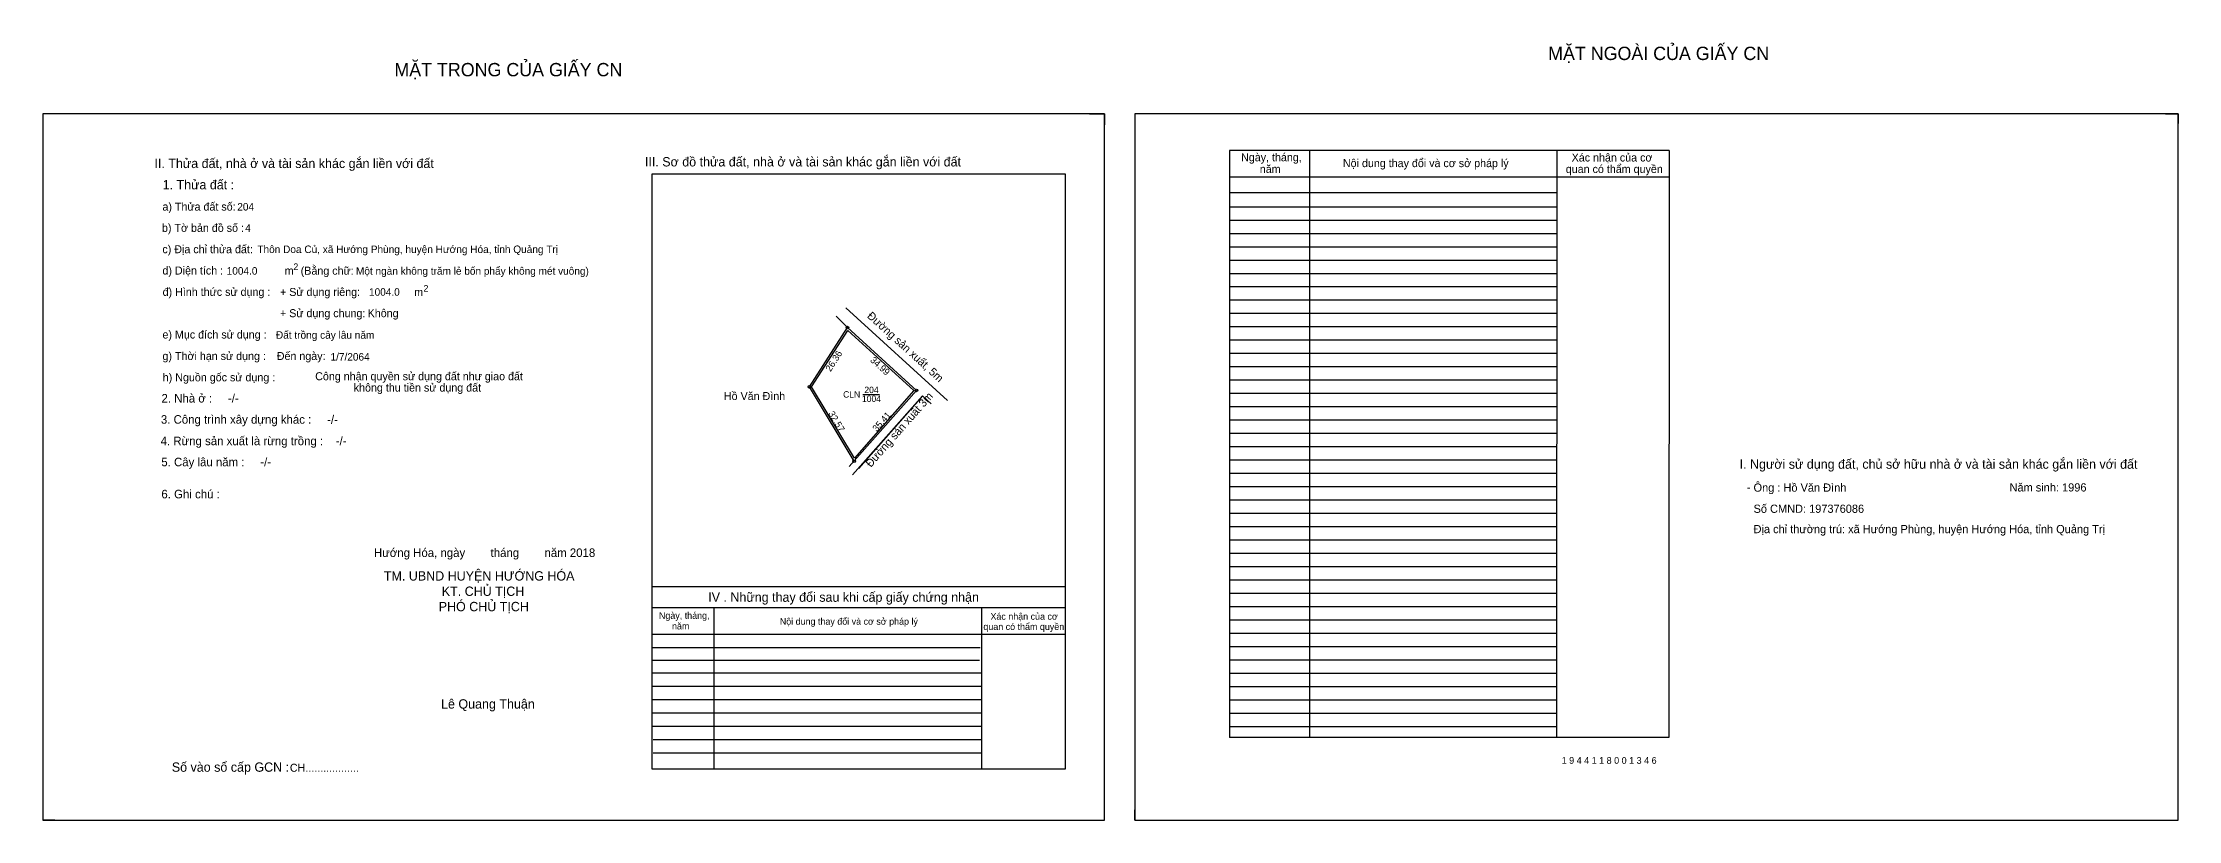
# Model space of a CAD drawing. Extents: x 536405 to 537764, y 1848340 to 1848642.
# Drawn here: x 536405 to 537206, y 1848350 to 1848642 of the extents above; entities that cross this region are included whole.
import ezdxf

# ---------------------------------------------------------------- set-up
doc = ezdxf.new("R2010")
doc.units = 0
for name, color, linetype in [('Default', 7, 'Continuous'), ('Level 10', 7, 'Continuous'), ('Level 11', 7, 'Continuous'), ('Level 13', 7, 'Continuous'), ('Level 27', 7, 'Continuous'), ('Level 36', 7, 'Continuous'), ('Level 49', 7, 'Continuous'), ('Level 55', 7, 'Continuous'), ('Level 6', 7, 'Continuous'), ('Level 7', 7, 'Continuous'), ('Level 8', 7, 'Continuous'), ('Level 9', 7, 'Continuous')]:
    doc.layers.add(name, color=color, linetype=linetype)

msp = doc.modelspace()

# ---------------------------------------------------------------- linework, layer by layer
at = {"layer": 'Level 10'}
for p, q in [((536797.9, 1848614.96), (536803.58, 1848614.96)), ((536803.58, 1848614.96), (536803.58, 1848610.76)), ((537201.3, 1848614.96), (537206.1, 1848614.96)), ((537206.1, 1848614.96), (537206.1, 1848611.26)), ((536706.53, 1848542.09), (536744.73, 1848507.37)), ((536706.53, 1848542.09), (536744.73, 1848507.37)), ((536692.92, 1848512.56), (536707.18, 1848534.73)), ((536693.74, 1848512.55), (536707.32, 1848533.66)), ((536707.18, 1848534.73), (536733.07, 1848511.19)), ((536707.32, 1848533.66), (536732.09, 1848511.14)), ((536709.66, 1848484.62), (536692.92, 1848512.56)), ((536709.77, 1848485.81), (536693.74, 1848512.55)), ((536733.07, 1848511.19), (536707.87, 1848482.59)), ((536735.29, 1848509.17), (536709.11, 1848479.46)), ((536732.09, 1848511.14), (536709.77, 1848485.81)), ((536735.29, 1848509.17), (536711.28, 1848481.92)), ((536738.58, 1848506.18), (536735.29, 1848509.17)), ((536738.58, 1848506.18), (536735.29, 1848509.17)), ((536405.5, 1848353.86), (536405.5, 1848349.96)), ((536814.98, 1848349.96), (536814.98, 1848353.86)), ((536410.1, 1848349.96), (536405.5, 1848349.96)), ((536814.98, 1848349.96), (536818.5, 1848349.96))]:
    msp.add_line(p, q, dxfattribs=at)
for points in [[(536405.5, 1848349.96), (536803.58, 1848349.96), (536803.58, 1848614.96), (536405.5, 1848614.96)], [(536814.98, 1848349.96), (537206.1, 1848349.96), (537206.1, 1848614.96), (536814.98, 1848614.96)]]:
    msp.add_lwpolyline(points, close=True, dxfattribs=at)
at = {"layer": 'Level 11'}
for centre in [(536707.18, 1848534.73), (536692.92, 1848512.56), (536692.92, 1848512.56), (536733.07, 1848511.19), (536709.66, 1848484.62)]:
    msp.add_circle(centre, 0.5, dxfattribs=at)
at = {"layer": 'Level 27'}
msp.add_line((536707.18, 1848534.73), (536702.96, 1848538.99), dxfattribs=at)
at = {"layer": 'Level 7'}
for p, q in [((536972.98, 1848579.96), (536850.38, 1848579.96)), ((536972.98, 1848574.96), (536850.38, 1848574.96)), ((536972.98, 1848569.96), (536850.38, 1848569.96)), ((536972.98, 1848564.96), (536850.38, 1848564.96)), ((536972.98, 1848559.96), (536850.38, 1848559.96)), ((536972.98, 1848554.96), (536850.38, 1848554.96)), ((536972.98, 1848549.96), (536850.38, 1848549.96)), ((536972.98, 1848544.96), (536850.38, 1848544.96)), ((536972.98, 1848539.96), (536850.38, 1848539.96)), ((536972.98, 1848534.96), (536850.38, 1848534.96)), ((536972.98, 1848529.96), (536850.38, 1848529.96)), ((536972.98, 1848524.96), (536850.38, 1848524.96)), ((536972.98, 1848519.96), (536850.38, 1848519.96)), ((536972.98, 1848514.96), (536850.38, 1848514.96)), ((536972.98, 1848509.96), (536850.38, 1848509.96)), ((536972.98, 1848504.96), (536850.38, 1848504.96)), ((536972.98, 1848499.96), (536850.38, 1848499.96)), ((536972.98, 1848494.96), (536850.38, 1848494.96)), ((536972.98, 1848489.96), (536850.38, 1848489.96)), ((536972.98, 1848484.96), (536850.38, 1848484.96)), ((536972.98, 1848479.96), (536850.38, 1848479.96)), ((536972.98, 1848474.96), (536850.38, 1848474.96)), ((536972.98, 1848469.96), (536850.38, 1848469.96)), ((536972.98, 1848464.96), (536850.38, 1848464.96)), ((536972.98, 1848459.96), (536850.38, 1848459.96)), ((536972.98, 1848454.96), (536850.38, 1848454.96)), ((536972.98, 1848449.96), (536850.38, 1848449.96)), ((536972.98, 1848444.96), (536850.38, 1848444.96)), ((536972.98, 1848439.96), (536850.38, 1848439.96)), ((536972.98, 1848434.96), (536850.38, 1848434.96)), ((536972.98, 1848429.96), (536850.38, 1848429.96)), ((536972.98, 1848424.96), (536850.38, 1848424.96)), ((536972.98, 1848419.96), (536850.38, 1848419.96)), ((536756.96, 1848414.62), (536633.9, 1848414.62)), ((536756.74, 1848409.88), (536633.9, 1848409.88)), ((536972.98, 1848414.96), (536850.38, 1848414.96)), ((536972.98, 1848409.96), (536850.38, 1848409.96)), ((536757.38, 1848405.14), (536633.9, 1848405.14)), ((536972.98, 1848404.96), (536850.38, 1848404.96)), ((536757.38, 1848400.14), (536633.9, 1848400.14)), ((536757.38, 1848395.14), (536633.9, 1848395.14)), ((536972.98, 1848399.96), (536850.38, 1848399.96)), ((536972.98, 1848394.96), (536850.38, 1848394.96)), ((536757.38, 1848390.14), (536633.9, 1848390.14)), ((536972.98, 1848389.96), (536850.38, 1848389.96)), ((536757.38, 1848385.14), (536633.9, 1848385.14)), ((536757.38, 1848380.14), (536634.3, 1848380.14)), ((536972.98, 1848384.96), (536850.38, 1848384.96)), ((536757.38, 1848375.14), (536634.3, 1848375.14))]:
    msp.add_line(p, q, dxfattribs=at)
at = {"layer": 'Level 8'}
for p, q in [((537015.18, 1848601.2), (536850.38, 1848601.2)), ((536850.38, 1848601.2), (536850.38, 1848380.96)), ((536880.38, 1848601.2), (536880.38, 1848380.96)), ((536973.06, 1848601.1), (536972.98, 1848380.96)), ((537015.18, 1848601.2), (537015.1, 1848380.96)), ((536788.9, 1848592.26), (536633.9, 1848592.26)), ((536633.9, 1848592.26), (536633.9, 1848369.26)), ((536788.9, 1848369.26), (536788.9, 1848592.26)), ((537015.18, 1848591.2), (536850.38, 1848591.2)), ((536972.98, 1848585.32), (536850.38, 1848585.32)), ((536788.9, 1848437.46), (536633.9, 1848437.46)), ((536788.9, 1848429.6), (536633.9, 1848429.6)), ((536657.04, 1848429.6), (536657.04, 1848369.26)), ((536757.38, 1848429.6), (536757.38, 1848369.26)), ((536788.9, 1848419.6), (536633.9, 1848419.6)), ((537015.1, 1848380.96), (536850.38, 1848380.96)), ((536633.9, 1848369.26), (536788.9, 1848369.26))]:
    msp.add_line(p, q, dxfattribs=at)
at = {"layer": 'Level 9'}
msp.add_line((536713, 1848509.68), (536719.16, 1848509.68), dxfattribs=at)

# ---------------------------------------------------------------- texts
at = {"layer": 'Default'}
for s, p in [('e) Mục đích sử dụng :', (536450.39, 1848530.63)), ('g) Thời hạn sử dụng :', (536450.4, 1848522.59)), ('Đến ngày:', (536493.24, 1848522.59)), ('h) Nguồn gốc sử dụng :', (536450.5, 1848514.59)), ('Công nhận quyền sử dụng đất như giao đất', (536507.65, 1848514.99)), ('không thu tiền sử dụng đất', (536522.09, 1848510.74))]:
    msp.add_text(s, height=3, dxfattribs=at).set_placement(p)
at = {"layer": 'Level 13'}
for s, p in [('CLN', (536705.56, 1848508.48)), ('1004', (536712.61, 1848506.85)), ('204', (536713.52, 1848510.17))]:
    msp.add_text(s, height=2.4, dxfattribs=at).set_placement(p)
at = {"layer": 'Level 36'}
msp.add_text('Hồ Văn Đình', height=3, dxfattribs=at).set_placement((536660.87, 1848507.57))
at = {"layer": 'Level 49'}
for s, rotation, p in [('26.36', 57.25041, (536700.86, 1848518.04)), ('34.99', 317.72191, (536715.49, 1848522.24)), ('32.57', 300.92755, (536699.88, 1848502.5)), ('35.41', 48.61773, (536718.17, 1848495.49))]:
    msp.add_text(s, height=2.5, rotation=rotation, dxfattribs=at).set_placement(p)
at = {"layer": 'Level 55'}
for s, height, p in [('1', 0.4, (536707.07, 1848534.73)), ('0', 0.11, (536707.14, 1848534.62)), ('0', 0.11, (536707.14, 1848534.62)), ('0', 0.11, (536707.14, 1848534.62)), ('0', 0.11, (536707.14, 1848534.62)), ('4', 0.4, (536692.78, 1848512.56)), ('0', 0.11, (536692.88, 1848512.45)), ('0', 0.11, (536692.88, 1848512.45)), ('0', 0.11, (536692.88, 1848512.45)), ('2', 0.4, (536732.94, 1848511.19)), ('0', 0.11, (536733.03, 1848511.08)), ('0', 0.11, (536733.03, 1848511.08)), ('3', 0.4, (536709.54, 1848484.62)), ('0', 0.11, (536709.62, 1848484.51)), ('0', 0.11, (536709.62, 1848484.51)), ('0', 0.11, (536709.62, 1848484.51))]:
    msp.add_text(s, height=height, dxfattribs=at).set_placement(p)
at = {"layer": 'Level 6'}
for s, height, p in [('204', 2.816, (536478.44, 1848578.64)), ('4', 2.82, (536481.4, 1848570.64)), ('Thôn Doa Củ, xã Hướng Phùng, huyện Hướng Hóa, tỉnh Quảng Trị', 2.82, (536485.97, 1848562.69)), ('1004.0', 2.816, (536474.47, 1848554.59)), ('Một ngàn không trăm lẻ bốn phẩy không mét vuông)', 2.816, (536522.94, 1848554.57)), ('1004.0', 2.816, (536527.83, 1848546.68)), ('Đất trồng cây lâu năm', 2.82, (536492.93, 1848530.56)), ('1/7/2064', 2.82, (536513.39, 1848522.36)), ('6. Ghi chú :', 3.1998, (536449.99, 1848470.7)), ('Ông : Hồ Văn Đình', 3.08, (537046.87, 1848473.2)), ('Năm sinh: 1996', 3.08, (537142.84, 1848473.27)), ('Số CMND: 197376086', 3.08, (537046.87, 1848465.27)), ('Địa chỉ thường trú: xã Hướng Phùng, huyện Hướng Hóa, tỉnh Quảng Trị', 3.08, (537046.87, 1848457.64)), ('1 9 4 4 1 1 8 0 0 1 3 4 6', 2.52, (536974.93, 1848371.15))]:
    msp.add_text(s, height=height, dxfattribs=at).set_placement(p)
at = {"layer": 'Level 7'}
for s, height, p in [('MẶT NGOÀI CỦA GIẤY CN', 4.9998, (536969.87, 1848635.07)), ('MẶT TRONG CỦA GIẤY CN', 4.9998, (536537.34, 1848628.97)), ('II. Thửa đất, nhà ở và tài sản khác gắn liền với đất', 3.4998, (536447.38, 1848594.57)), ('III. Sơ đồ thửa đất, nhà ở và tài sản khác gắn liền với đất', 3.4998, (536631.26, 1848595.17)), ('Ngày, tháng,', 3, (536854.75, 1848597.11)), ('năm', 3, (536861.76, 1848592.71)), ('Nội dung thay đổi và cơ sở pháp lý', 3, (536892.93, 1848594.91)), (' quan có thẩm quyền', 3, (536975.37, 1848592.71)), ('Xác nhận của cơ', 3, (536978.68, 1848597.01)), ('1. Thửa đất :', 3.4998, (536450.46, 1848586.58)), ('a) Thửa đất số:', 3, (536450.38, 1848578.6)), ('b) Tờ bản đồ số :', 3, (536450.21, 1848570.64)), ('c) Địa chỉ thửa đất:', 3, (536450.37, 1848562.63)), ('d) Diện tích :', 3, (536450.39, 1848554.64)), ('m', 3, (536496.22, 1848554.58)), ('2', 2.5, (536499.46, 1848556.29)), ('(Bằng chữ:', 3, (536502.22, 1848554.57)), ('đ) Hình thức sử dụng :', 3, (536450.45, 1848546.63)), ('+ Sử dụng riêng:', 3, (536494.47, 1848546.6)), ('m', 3, (536544.77, 1848546.55)), ('2', 2.5, (536548.24, 1848548.21)), ('+ Sử dụng chung:', 3, (536494.45, 1848538.64)), ('Không', 3, (536527.31, 1848538.64)), ('2. Nhà ở :     -/-', 3.1998, (536450.03, 1848506.63)), ('3. Công trình xây dựng khác :     -/-', 3.1998, (536449.8, 1848498.69)), ('4. Rừng sản xuất là rừng trồng :    -/-', 3.1998, (536449.7, 1848490.63)), ('5. Cây lâu năm :     -/-', 3.1998, (536449.97, 1848482.73)), ('I. Người sử dụng đất, chủ sở hữu nhà ở và tài sản khác gắn liền với đất', 3.4998, (537041.64, 1848481.8)), ('-', 3.2, (537044.33, 1848473.3)), ('Hướng Hóa, ngày        tháng        năm 2018', 3.2, (536529.66, 1848448.72)), ('TM. UBND HUYỆN HƯỚNG HÓA', 3.5, (536533.39, 1848439.87)), ('KT. CHỦ TỊCH', 3.5, (536555.11, 1848434.12)), ('IV . Những thay đổi sau khi cấp giấy chứng nhận', 3.4998, (536654.99, 1848431.91)), ('PHÓ CHỦ TỊCH', 3.5, (536553.95, 1848428.37)), ('Ngày, tháng,', 2.5, (536636.51, 1848425.51)), ('Nội dung thay đổi và cơ sở pháp lý', 2.5, (536681.82, 1848423.31)), ('Xác nhận của cơ', 2.5, (536760.8, 1848425.17)), ('năm', 2.5, (536641.41, 1848421.55)), (' quan có thẩm quyền', 2.5, (536757.21, 1848421.33)), ('Lê Quang Thuận', 3.5, (536554.83, 1848391.86)), ('Số vào sổ cấp GCN :', 3.4998, (536453.9, 1848368.17)), ('CH..................', 3, (536498.16, 1848368.17))]:
    msp.add_text(s, height=height, dxfattribs=at).set_placement(p)
at = {"layer": 'Level 8'}
for s, rotation, p in [('Đường sản xuất, 5m', 317.73228, (536714.33, 1848538.75)), ('Đường sản xuất 3m', 48.61878, (536715.94, 1848482.12))]:
    msp.add_text(s, height=3, rotation=rotation, dxfattribs=at).set_placement(p)

doc.saveas('drawing.dxf')
